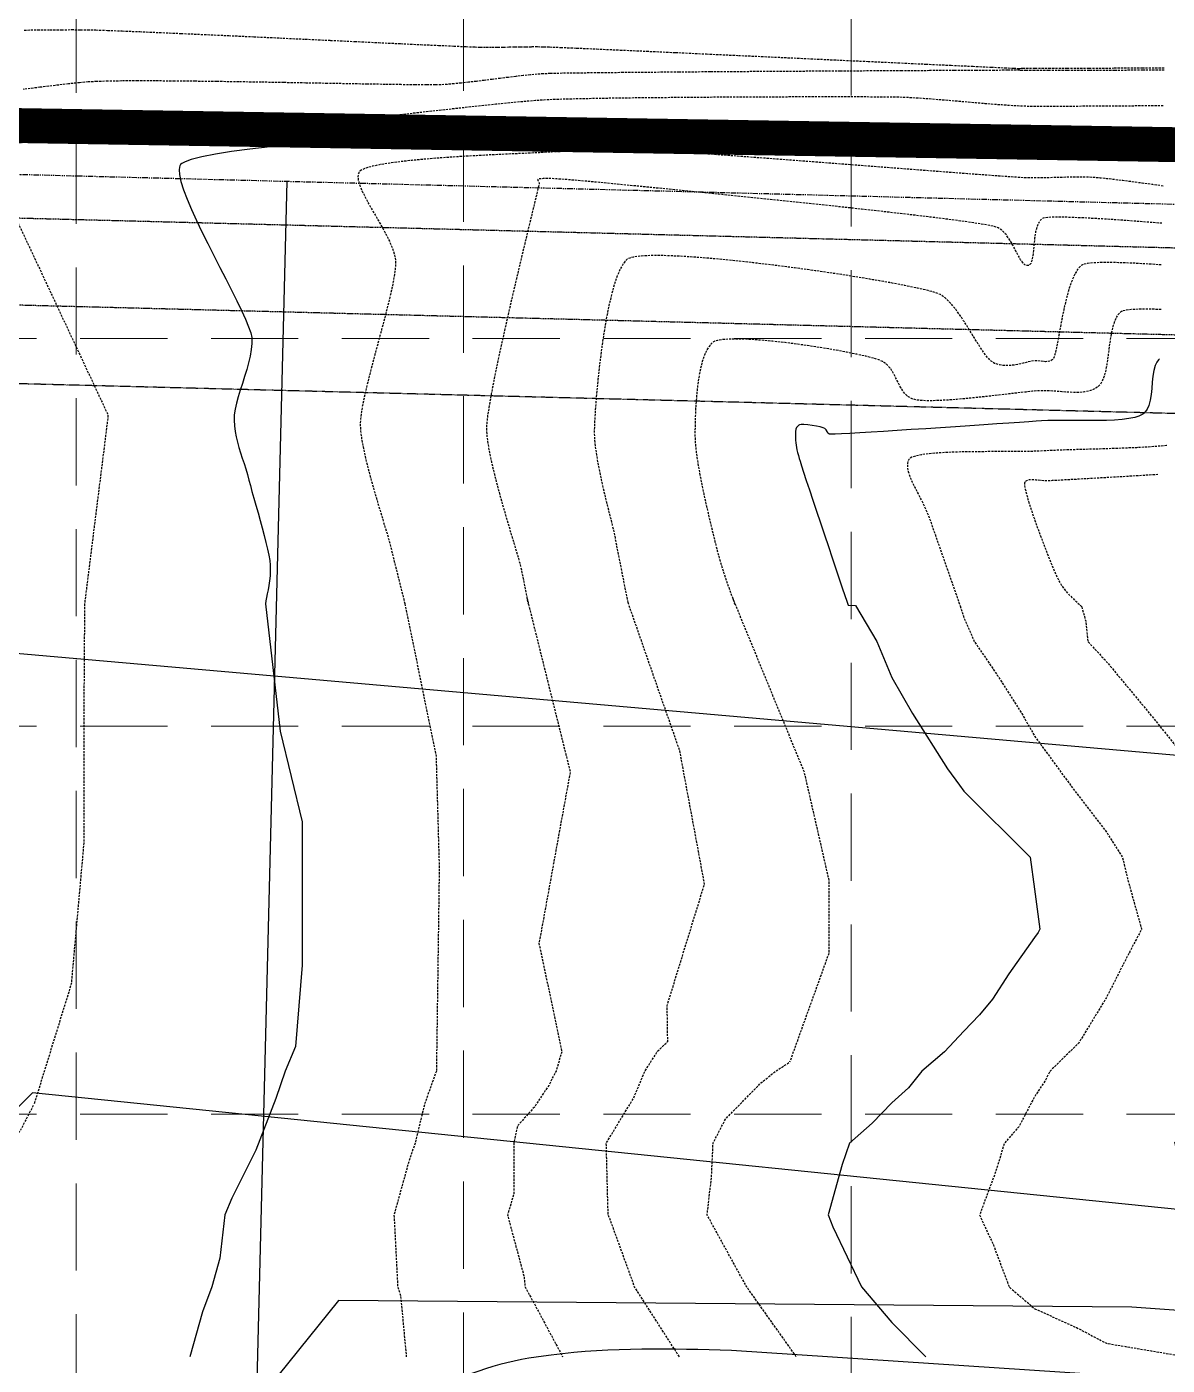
# Model space of a CAD drawing. Header units: inches. Extents: x 8135 to 11700, y -938 to 4760.
# Drawn here: x 10706.5 to 10968.1, y 3809.5 to 4116.3 of the extents above; entities that cross this region are included whole.
import ezdxf

# ---------------------------------------------------------------- set-up
doc = ezdxf.new("R2010")
doc.units = ezdxf.units.IN
doc.header["$MEASUREMENT"] = 0
for name, pattern in [('DASHED', [0.75, 0.5, -0.25]), ('HIDDEN', [0.375, 0.25, -0.125]), ('HIDDEN2', [0.1875, 0.125, -0.0625]), ('PHANTOM', [2.5, 1.25, -0.25, 0.25, -0.25, 0.25, -0.25])]:
    doc.linetypes.add(name, pattern=pattern)
for name, color, linetype in [('EC', 35, 'DASHED'), ('ESMT 1994-35828', 7, 'HIDDEN'), ('ESMT 2004-40023', 7, 'HIDDEN'), ('GRID', 254, 'HIDDEN'), ('LIMITS OF DISTURBANCE', 1, 'HIDDEN'), ('PH1-BNDY', 1, 'PHANTOM'), ('ph1-lotline', 7, 'Continuous'), ('PH1-U.E.', 7, 'HIDDEN2'), ('PROP-CONT-L', 7, 'Continuous')]:
    doc.layers.add(name, color=color, linetype=linetype)

msp = doc.modelspace()

# ---------------------------------------------------------------- linework, layer by layer
at = {"layer": 'EC', "color": 35}
for p, q in [((10705.92, 4115.56), (10708.98, 4115.6)), ((10708.98, 4115.6), (10711.84, 4115.62)), ((10711.84, 4115.62), (10714.46, 4115.64)), ((10714.46, 4115.64), (10716.8, 4115.65)), ((10716.8, 4115.65), (10718.81, 4115.64)), ((10718.81, 4115.64), (10720.47, 4115.62)), ((10720.47, 4115.62), (10722.35, 4115.58)), ((10722.35, 4115.58), (10725.03, 4115.49)), ((10725.03, 4115.49), (10728.41, 4115.36)), ((10728.41, 4115.36), (10732.41, 4115.19)), ((10732.41, 4115.19), (10736.94, 4115)), ((10736.94, 4115), (10741.91, 4114.78)), ((10741.91, 4114.78), (10747.23, 4114.54)), ((10747.23, 4114.54), (10752.83, 4114.29)), ((10752.83, 4114.29), (10758.6, 4114.02)), ((10758.6, 4114.02), (10764.48, 4113.75)), ((10764.48, 4113.75), (10770.36, 4113.47)), ((10770.36, 4113.47), (10776.16, 4113.2)), ((10776.16, 4113.2), (10781.8, 4112.94)), ((10781.8, 4112.94), (10787.18, 4112.68)), ((10787.18, 4112.68), (10792.22, 4112.45)), ((10792.22, 4112.45), (10796.84, 4112.23)), ((10796.84, 4112.23), (10800.95, 4112.05)), ((10800.95, 4112.05), (10804.45, 4111.89)), ((10804.45, 4111.89), (10807.27, 4111.77)), ((10807.27, 4111.77), (10809.32, 4111.68)), ((10818.42, 4111.7), (10819.71, 4111.73)), ((10819.71, 4111.73), (10821.01, 4111.74)), ((10821.01, 4111.74), (10822.33, 4111.75)), ((10822.33, 4111.75), (10823.67, 4111.75)), ((10823.67, 4111.75), (10825.04, 4111.73)), ((10825.04, 4111.73), (10826.41, 4111.69)), ((10809.32, 4111.68), (10810.5, 4111.65)), ((10810.5, 4111.65), (10811.87, 4111.63)), ((10811.87, 4111.63), (10813.21, 4111.63)), ((10813.21, 4111.63), (10814.53, 4111.64)), ((10814.53, 4111.64), (10815.83, 4111.65)), ((10815.83, 4111.65), (10817.13, 4111.68)), ((10817.13, 4111.68), (10818.42, 4111.7)), ((10826.41, 4111.69), (10828.98, 4111.58)), ((10828.98, 4111.58), (10832.62, 4111.43)), ((10832.62, 4111.43), (10837.21, 4111.22)), ((10837.21, 4111.22), (10842.61, 4110.98)), ((10842.61, 4110.98), (10848.69, 4110.71)), ((10848.69, 4110.71), (10855.32, 4110.41)), ((10855.32, 4110.41), (10862.38, 4110.08)), ((10862.38, 4110.08), (10869.73, 4109.74)), ((10869.73, 4109.74), (10877.24, 4109.4)), ((10877.24, 4109.4), (10884.79, 4109.05)), ((10884.79, 4109.05), (10892.24, 4108.7)), ((10892.24, 4108.7), (10899.47, 4108.37)), ((10826.58, 4105.58), (10825.02, 4105.53)), ((10829.31, 4105.64), (10826.58, 4105.58)), ((10833.09, 4105.69), (10829.31, 4105.64)), ((10837.79, 4105.75), (10833.09, 4105.69)), ((10843.28, 4105.8), (10837.79, 4105.75)), ((10849.44, 4105.85), (10843.28, 4105.8)), ((10856.13, 4105.91), (10849.44, 4105.85)), ((10863.23, 4105.96), (10856.13, 4105.91)), ((10870.61, 4106.01), (10863.23, 4105.96)), ((10878.13, 4106.05), (10870.61, 4106.01)), ((10885.68, 4106.1), (10878.13, 4106.05)), ((10893.13, 4106.14), (10885.68, 4106.1)), ((10900.34, 4106.18), (10893.13, 4106.14)), ((10899.47, 4108.37), (10906.35, 4108.05)), ((10907.18, 4106.21), (10900.34, 4106.18)), ((10906.35, 4108.05), (10912.73, 4107.75)), ((10913.54, 4106.25), (10907.18, 4106.21)), ((10912.73, 4107.75), (10918.51, 4107.48)), ((10919.28, 4106.27), (10913.54, 4106.25)), ((10918.51, 4107.48), (10923.54, 4107.25)), ((10924.27, 4106.3), (10919.28, 4106.27)), ((10923.54, 4107.25), (10927.7, 4107.05)), ((10928.39, 4106.32), (10924.27, 4106.3)), ((10927.7, 4107.05), (10930.85, 4106.91)), ((10931.5, 4106.33), (10928.39, 4106.32)), ((10930.85, 4106.91), (10932.87, 4106.81)), ((10933.48, 4106.34), (10931.5, 4106.33)), ((10932.87, 4106.81), (10933.63, 4106.78)), ((10934.2, 4106.34), (10933.48, 4106.34)), ((10933.63, 4106.78), (10934.01, 4106.78)), ((10934.01, 4106.78), (10934.3, 4106.78)), ((10934.46, 4106.32), (10934.2, 4106.34)), ((10934.3, 4106.78), (10934.59, 4106.79)), ((10934.66, 4106.3), (10934.46, 4106.32)), ((10934.59, 4106.79), (10934.97, 4106.79)), ((10934.93, 4106.28), (10934.66, 4106.3)), ((10935.66, 4106.28), (10934.93, 4106.28)), ((10934.97, 4106.79), (10935.73, 4106.79)), ((10937.7, 4106.29), (10935.66, 4106.28)), ((10935.73, 4106.79), (10937.77, 4106.8)), ((10940.88, 4106.29), (10937.7, 4106.29)), ((10937.77, 4106.8), (10940.94, 4106.81)), ((10945.09, 4106.3), (10940.88, 4106.29)), ((10940.94, 4106.81), (10945.12, 4106.83)), ((10950.19, 4106.31), (10945.09, 4106.3)), ((10945.12, 4106.83), (10950.17, 4106.84)), ((10950.17, 4106.84), (10955.95, 4106.86)), ((10956.03, 4106.32), (10950.19, 4106.31)), ((10955.95, 4106.86), (10962.34, 4106.88)), ((10962.49, 4106.33), (10956.03, 4106.32)), ((10962.34, 4106.88), (10967.41, 4106.9)), ((10967.41, 4106.34), (10962.49, 4106.33)), ((10713.03, 4102.86), (10709.53, 4102.44)), ((10716.08, 4103.21), (10713.03, 4102.86)), ((10718.61, 4103.48), (10716.08, 4103.21)), ((10720.55, 4103.65), (10718.61, 4103.48)), ((10722.52, 4103.76), (10720.55, 4103.65)), ((10725.11, 4103.84), (10722.52, 4103.76)), ((10728.28, 4103.88), (10725.11, 4103.84)), ((10731.93, 4103.9), (10728.28, 4103.88)), ((10736.01, 4103.89), (10731.93, 4103.9)), ((10740.44, 4103.86), (10736.01, 4103.89)), ((10745.15, 4103.81), (10740.44, 4103.86)), ((10750.07, 4103.75), (10745.15, 4103.81)), ((10755.14, 4103.68), (10750.07, 4103.75)), ((10760.28, 4103.6), (10755.14, 4103.68)), ((10765.42, 4103.51), (10760.28, 4103.6)), ((10770.49, 4103.42), (10765.42, 4103.51)), ((10775.43, 4103.33), (10770.49, 4103.42)), ((10780.15, 4103.24), (10775.43, 4103.33)), ((10784.6, 4103.16), (10780.15, 4103.24)), ((10788.7, 4103.1), (10784.6, 4103.16)), ((10792.37, 4103.04), (10788.7, 4103.1)), ((10795.56, 4103), (10792.37, 4103.04)), ((10798.19, 4102.99), (10795.56, 4103)), ((10800.19, 4102.99), (10798.19, 4102.99)), ((10801.48, 4103.02), (10800.19, 4102.99)), ((10802.93, 4103.11), (10801.48, 4103.02)), ((10804.49, 4103.24), (10802.93, 4103.11)), ((10806.13, 4103.4), (10804.49, 4103.24)), ((10807.85, 4103.59), (10806.13, 4103.4)), ((10809.62, 4103.8), (10807.85, 4103.59)), ((10811.43, 4104.03), (10809.62, 4103.8)), ((10813.25, 4104.26), (10811.43, 4104.03)), ((10815.08, 4104.49), (10813.25, 4104.26)), ((10816.89, 4104.71), (10815.08, 4104.49)), ((10818.66, 4104.93), (10816.89, 4104.71)), ((10820.38, 4105.12), (10818.66, 4104.93)), ((10822.02, 4105.29), (10820.38, 4105.12)), ((10823.58, 4105.43), (10822.02, 4105.29)), ((10825.02, 4105.53), (10823.58, 4105.43)), ((10709.53, 4102.44), (10705.64, 4101.95))]:
    msp.add_line(p, q, dxfattribs=at)
at = {"layer": 'EC', "color": 35, "flags": 128}
for points in [[(10967.17, 4098.2), (10965.66, 4098.19), (10960.89, 4098.15), (10956.29, 4098.12), (10951.94, 4098.09), (10947.91, 4098.07), (10944.27, 4098.05), (10941.1, 4098.04), (10938.46, 4098.05), (10936.42, 4098.06), (10935.05, 4098.09), (10933.56, 4098.16), (10931.92, 4098.25), (10930.14, 4098.38), (10928.26, 4098.52), (10926.29, 4098.68), (10924.27, 4098.85), (10922.21, 4099.03), (10920.13, 4099.21), (10918.07, 4099.39), (10916.05, 4099.55), (10914.08, 4099.71), (10912.2, 4099.85), (10910.42, 4099.97), (10908.78, 4100.07), (10907.29, 4100.13), (10905.91, 4100.16), (10903.84, 4100.19), (10901.14, 4100.2), (10897.88, 4100.22), (10894.14, 4100.23), (10889.97, 4100.23), (10885.46, 4100.22), (10880.68, 4100.21), (10875.68, 4100.2), (10870.55, 4100.18), (10865.36, 4100.15), (10860.16, 4100.11), (10855.04, 4100.07), (10850.06, 4100.03), (10845.3, 4099.98), (10840.82, 4099.92), (10836.69, 4099.85), (10832.99, 4099.78), (10829.78, 4099.7), (10827.14, 4099.62), (10825.13, 4099.52), (10823.15, 4099.39), (10820.6, 4099.17), (10817.55, 4098.88), (10814.05, 4098.53), (10810.17, 4098.12), (10805.97, 4097.67), (10801.53, 4097.18), (10796.89, 4096.66), (10792.12, 4096.13), (10787.3, 4095.58), (10782.47, 4095.03), (10777.71, 4094.49), (10773.07, 4093.96), (10768.63, 4093.46), (10764.44, 4092.98), (10760.57, 4092.55), (10757.08, 4092.17), (10754.03, 4091.85), (10751.5, 4091.6), (10749.54, 4091.42), (10748.21, 4091.33), (10746.74, 4091.28), (10745.11, 4091.26), (10743.36, 4091.27), (10741.5, 4091.3), (10739.56, 4091.34), (10737.57, 4091.4), (10735.54, 4091.47), (10733.5, 4091.53), (10731.48, 4091.59), (10729.5, 4091.64), (10727.59, 4091.67), (10725.77, 4091.68), (10724.06, 4091.67), (10722.49, 4091.62), (10721.09, 4091.54), (10719.53, 4091.4), (10717.71, 4091.23), (10715.68, 4091.02), (10713.51, 4090.77), (10711.26, 4090.5), (10708.98, 4090.2), (10706.72, 4089.88), (10704.56, 4089.55), (10702.55, 4089.2), (10700.74, 4088.86), (10699.19, 4088.51), (10697.97, 4088.16), (10697.27, 4087.89), (10696.91, 4087.69), (10696.77, 4087.56), (10696.73, 4087.49), (10696.68, 4087.38), (10696.61, 4087.15), (10696.58, 4086.81), (10696.68, 4086.33), (10696.97, 4085.71), (10697.41, 4085.04), (10697.94, 4084.33), (10698.51, 4083.56), (10699.07, 4082.72), (10699.58, 4081.81), (10699.9, 4081.13), (10700.51, 4079.84), (10701.36, 4078.03), (10702.44, 4075.74), (10703.7, 4073.05), (10705.12, 4070.03), (10706.67, 4066.72), (10708.32, 4063.21), (10710.04, 4059.55), (10711.79, 4055.81), (10713.55, 4052.05), (10715.29, 4048.34), (10716.98, 4044.74), (10718.58, 4041.32), (10720.06, 4038.15), (10721.41, 4035.28), (10722.58, 4032.78), (10723.54, 4030.71), (10724.28, 4029.15), (10724.74, 4028.15), (10724.91, 4027.79), (10725.01, 4027.57), (10725.08, 4027.39), (10725.11, 4027.3), (10725.09, 4027.21), (10725.11, 4027.14), (10725.13, 4027.04), (10725.1, 4026.73), (10724.98, 4025.84), (10724.81, 4024.43), (10724.58, 4022.58), (10724.3, 4020.33), (10723.97, 4017.77), (10723.62, 4014.94), (10723.24, 4011.92), (10722.85, 4008.77), (10722.45, 4005.54), (10722.04, 4002.32), (10721.65, 3999.15), (10721.26, 3996.11), (10720.91, 3993.25), (10720.58, 3990.65), (10720.29, 3988.36), (10720.06, 3986.45), (10719.87, 3984.98), (10719.75, 3984.02)], [(10967.16, 4079.79), (10964.74, 4080.13), (10962.34, 4080.45), (10960.06, 4080.76), (10957.92, 4081.04), (10955.96, 4081.28), (10954.23, 4081.48), (10952.75, 4081.64), (10951.59, 4081.73), (10950.24, 4081.8), (10948.89, 4081.84), (10947.54, 4081.85), (10946.18, 4081.83), (10944.82, 4081.81), (10943.45, 4081.77), (10942.09, 4081.74), (10940.73, 4081.7), (10939.37, 4081.68), (10938.01, 4081.66), (10936.66, 4081.67), (10935.31, 4081.7), (10934.12, 4081.77), (10932.14, 4081.9), (10929.46, 4082.09), (10926.15, 4082.33), (10922.29, 4082.61), (10917.97, 4082.94), (10913.28, 4083.3), (10908.28, 4083.68), (10903.07, 4084.08), (10897.72, 4084.49), (10892.33, 4084.9), (10886.96, 4085.31), (10881.7, 4085.71), (10876.64, 4086.1), (10871.85, 4086.46), (10867.42, 4086.79), (10863.42, 4087.08), (10859.95, 4087.32), (10857.08, 4087.51), (10854.89, 4087.65), (10853.47, 4087.72), (10851.97, 4087.76), (10850.31, 4087.8), (10848.51, 4087.82), (10846.6, 4087.84), (10844.61, 4087.86), (10842.55, 4087.86), (10840.45, 4087.86), (10838.35, 4087.84), (10836.25, 4087.82), (10834.19, 4087.79), (10832.2, 4087.76), (10830.29, 4087.71), (10828.49, 4087.65), (10826.83, 4087.59), (10825.33, 4087.51), (10824, 4087.44), (10822.29, 4087.36), (10820.23, 4087.27), (10817.88, 4087.17), (10815.3, 4087.05), (10812.53, 4086.92), (10809.62, 4086.76), (10806.62, 4086.59), (10803.6, 4086.4), (10800.59, 4086.18), (10797.65, 4085.94), (10794.83, 4085.67), (10792.17, 4085.38), (10789.75, 4085.06), (10787.59, 4084.71), (10785.75, 4084.32), (10784.3, 4083.91), (10783.43, 4083.55), (10782.98, 4083.26), (10782.78, 4083.07), (10782.71, 4082.97), (10782.63, 4082.83), (10782.52, 4082.51), (10782.46, 4081.98), (10782.54, 4081.15), (10782.88, 4079.95), (10783.44, 4078.6), (10784.17, 4077.12), (10785.03, 4075.54), (10785.97, 4073.89), (10786.95, 4072.2), (10787.93, 4070.49), (10788.84, 4068.81), (10789.66, 4067.16), (10790.34, 4065.59), (10790.82, 4064.12), (10791.07, 4062.77), (10791.08, 4061.62), (10790.93, 4060.15), (10790.65, 4058.4), (10790.26, 4056.42), (10789.76, 4054.24), (10789.19, 4051.9), (10788.56, 4049.44), (10787.88, 4046.89), (10787.19, 4044.3), (10786.49, 4041.7), (10785.8, 4039.12), (10785.15, 4036.62), (10784.55, 4034.21), (10784.02, 4031.95), (10783.58, 4029.87), (10783.25, 4028.01), (10783.04, 4026.41), (10782.98, 4025.1), (10783.07, 4023.6), (10783.29, 4021.91), (10783.62, 4020.05), (10784.04, 4018.07), (10784.54, 4015.99), (10785.09, 4013.85), (10785.69, 4011.68), (10786.3, 4009.53), (10786.93, 4007.42), (10787.54, 4005.39), (10788.12, 4003.47), (10788.66, 4001.7), (10789.13, 4000.12), (10789.53, 3998.76), (10789.82, 3997.65), (10790.16, 3996.29), (10790.51, 3994.89), (10790.87, 3993.46), (10791.23, 3992.02), (10791.58, 3990.61), (10791.92, 3989.25), (10792.24, 3987.96), (10792.54, 3986.77), (10792.8, 3985.7), (10793.04, 3984.77), (10793.22, 3984.02)], [(10966.87, 4071.25), (10963.57, 4071.52), (10958.16, 4071.93), (10953.24, 4072.25), (10948.9, 4072.49), (10945.26, 4072.63), (10942.4, 4072.66), (10940.76, 4072.61), (10939.94, 4072.51), (10939.61, 4072.43), (10939.5, 4072.37), (10939.33, 4072.25), (10939.03, 4071.96), (10938.64, 4071.43), (10938.24, 4070.55), (10937.89, 4069.27), (10937.67, 4067.86), (10937.52, 4066.4), (10937.39, 4064.99), (10937.24, 4063.71), (10937.02, 4062.66), (10936.76, 4062.04), (10936.49, 4061.73), (10936.28, 4061.6), (10936.16, 4061.57), (10936.03, 4061.56), (10935.79, 4061.58), (10935.45, 4061.73), (10935, 4062.14), (10934.45, 4062.9), (10933.89, 4063.89), (10933.31, 4065.02), (10932.68, 4066.22), (10931.98, 4067.42), (10931.21, 4068.54), (10930.32, 4069.51), (10929.32, 4070.25), (10928.26, 4070.57), (10926.16, 4070.97), (10923.14, 4071.44), (10919.31, 4071.97), (10914.77, 4072.55), (10909.63, 4073.17), (10904, 4073.82), (10897.99, 4074.49), (10891.71, 4075.17), (10885.27, 4075.86), (10878.77, 4076.54), (10872.32, 4077.2), (10866.04, 4077.84), (10860.03, 4078.44), (10854.4, 4079), (10849.26, 4079.51), (10844.72, 4079.95), (10840.88, 4080.32), (10837.86, 4080.61), (10835.76, 4080.81), (10834.69, 4080.91), (10833.48, 4081.02), (10832.27, 4081.12), (10831.1, 4081.21), (10829.99, 4081.3), (10828.98, 4081.37), (10828.1, 4081.42), (10827.38, 4081.47), (10826.86, 4081.5), (10826.57, 4081.51), (10826.25, 4081.52), (10826, 4081.52), (10825.75, 4081.52), (10825.43, 4081.5), (10824.97, 4081.49), (10824.43, 4081.48), (10823.96, 4081.43), (10823.72, 4081.32), (10823.74, 4081.1), (10823.92, 4080.84), (10824.05, 4080.51), (10823.98, 4080.13), (10823.75, 4079.16), (10823.38, 4077.65), (10822.9, 4075.65), (10822.32, 4073.23), (10821.64, 4070.44), (10820.9, 4067.35), (10820.1, 4064), (10819.26, 4060.46), (10818.39, 4056.78), (10817.52, 4053.03), (10816.66, 4049.26), (10815.82, 4045.52), (10815.02, 4041.89), (10814.28, 4038.41), (10813.61, 4035.14), (10813.04, 4032.15), (10812.56, 4029.48), (10812.21, 4027.2), (10811.99, 4025.37), (10811.93, 4024.04), (10812.03, 4022.5), (10812.26, 4020.71), (10812.63, 4018.69), (10813.09, 4016.5), (10813.64, 4014.18), (10814.25, 4011.77), (10814.91, 4009.32), (10815.6, 4006.86), (10816.29, 4004.45), (10816.98, 4002.13), (10817.63, 3999.94), (10818.24, 3997.92), (10818.78, 3996.12), (10819.23, 3994.58), (10819.58, 3993.34), (10819.8, 3992.45), (10820.07, 3991.24), (10820.31, 3990.1), (10820.52, 3989.03), (10820.72, 3988.02), (10820.9, 3987.08), (10821.06, 3986.21), (10821.21, 3985.41), (10821.34, 3984.68), (10821.47, 3984.02)], [(10966.71, 4061.72), (10964.66, 4061.86), (10960.56, 4062.09), (10956.91, 4062.23), (10953.8, 4062.27), (10951.31, 4062.2), (10949.82, 4062.06), (10949.02, 4061.9), (10948.65, 4061.77), (10948.52, 4061.69), (10948.34, 4061.57), (10948.01, 4061.26), (10947.52, 4060.68), (10946.92, 4059.69), (10946.24, 4058.17), (10945.61, 4056.38), (10945.05, 4054.42), (10944.55, 4052.34), (10944.09, 4050.21), (10943.68, 4048.11), (10943.31, 4046.11), (10942.97, 4044.28), (10942.65, 4042.68), (10942.36, 4041.39), (10942.13, 4040.63), (10941.97, 4040.24), (10941.86, 4040.07), (10941.81, 4040.02), (10941.7, 4039.94), (10941.49, 4039.8), (10941.17, 4039.66), (10940.74, 4039.55), (10940.19, 4039.53), (10939.6, 4039.58), (10938.96, 4039.66), (10938.26, 4039.72), (10937.48, 4039.71), (10936.77, 4039.61), (10935.94, 4039.42), (10935.01, 4039.19), (10934, 4038.95), (10932.93, 4038.75), (10931.83, 4038.62), (10930.7, 4038.62), (10929.58, 4038.78), (10928.48, 4039.15), (10927.72, 4039.65), (10926.91, 4040.47), (10926.07, 4041.54), (10925.19, 4042.82), (10924.29, 4044.25), (10923.35, 4045.78), (10922.38, 4047.36), (10921.38, 4048.93), (10920.36, 4050.45), (10919.32, 4051.86), (10918.25, 4053.1), (10917.17, 4054.14), (10916.06, 4054.91), (10915, 4055.33), (10913.23, 4055.83), (10910.83, 4056.39), (10907.88, 4057), (10904.44, 4057.65), (10900.59, 4058.33), (10896.41, 4059.02), (10891.98, 4059.71), (10887.35, 4060.38), (10882.61, 4061.03), (10877.84, 4061.65), (10873.1, 4062.21), (10868.47, 4062.71), (10864.02, 4063.14), (10859.83, 4063.48), (10855.97, 4063.72), (10852.52, 4063.85), (10849.54, 4063.86), (10847.12, 4063.73), (10845.64, 4063.52), (10844.81, 4063.29), (10844.4, 4063.11), (10844.24, 4063), (10844.07, 4062.87), (10843.75, 4062.55), (10843.27, 4061.93), (10842.66, 4060.87), (10841.94, 4059.21), (10841.26, 4057.22), (10840.63, 4054.94), (10840.04, 4052.44), (10839.5, 4049.76), (10839.01, 4046.95), (10838.56, 4044.07), (10838.16, 4041.17), (10837.81, 4038.29), (10837.5, 4035.49), (10837.24, 4032.81), (10837.03, 4030.32), (10836.87, 4028.06), (10836.75, 4026.08), (10836.68, 4024.43), (10836.66, 4023.16), (10836.72, 4021.7), (10836.89, 4020.06), (10837.14, 4018.28), (10837.46, 4016.39), (10837.84, 4014.43), (10838.26, 4012.45), (10838.71, 4010.48), (10839.16, 4008.56), (10839.61, 4006.72), (10840.04, 4005.01), (10840.43, 4003.47), (10840.76, 4002.12), (10841.03, 4001.02), (10841.21, 4000.19), (10841.42, 3999.12), (10841.6, 3998.2), (10841.76, 3997.4), (10841.91, 3996.65), (10842.06, 3995.91), (10842.21, 3995.1), (10842.39, 3994.19), (10842.61, 3993.11), (10842.82, 3992.04), (10843.04, 3990.93), (10843.26, 3989.8), (10843.49, 3988.68), (10843.7, 3987.6), (10843.91, 3986.56), (10844.09, 3985.61), (10844.26, 3984.75), (10844.41, 3984.02)], [(10966.65, 4051.49), (10964.31, 4051.56), (10961.83, 4051.57), (10959.84, 4051.48), (10958.63, 4051.34), (10957.97, 4051.19), (10957.65, 4051.07), (10957.54, 4051.01), (10957.36, 4050.88), (10957.03, 4050.58), (10956.59, 4050.01), (10956.1, 4049.08), (10955.62, 4047.67), (10955.25, 4046.05), (10954.96, 4044.29), (10954.71, 4042.47), (10954.47, 4040.64), (10954.21, 4038.87), (10953.89, 4037.24), (10953.47, 4035.81), (10953.05, 4034.86), (10952.66, 4034.27), (10952.37, 4033.96), (10952.21, 4033.82), (10952.04, 4033.69), (10951.67, 4033.44), (10951.08, 4033.14), (10950.24, 4032.83), (10949.1, 4032.59), (10947.88, 4032.48), (10946.6, 4032.47), (10945.27, 4032.54), (10943.9, 4032.64), (10942.51, 4032.75), (10941.11, 4032.84), (10939.72, 4032.88), (10938.35, 4032.84), (10937.17, 4032.74), (10935.63, 4032.58), (10933.79, 4032.37), (10931.72, 4032.13), (10929.47, 4031.87), (10927.09, 4031.6), (10924.65, 4031.34), (10922.19, 4031.09), (10919.79, 4030.88), (10917.49, 4030.71), (10915.35, 4030.61), (10913.42, 4030.57), (10911.78, 4030.62), (10910.46, 4030.77), (10909.54, 4031.02), (10908.58, 4031.6), (10907.81, 4032.33), (10907.18, 4033.2), (10906.65, 4034.15), (10906.17, 4035.15), (10905.68, 4036.17), (10905.15, 4037.15), (10904.52, 4038.07), (10903.76, 4038.89), (10902.8, 4039.57), (10901.96, 4039.92), (10900.66, 4040.33), (10898.94, 4040.77), (10896.88, 4041.23), (10894.53, 4041.71), (10891.95, 4042.19), (10889.2, 4042.66), (10886.32, 4043.11), (10883.39, 4043.52), (10880.45, 4043.9), (10877.58, 4044.21), (10874.81, 4044.47), (10872.22, 4044.64), (10869.86, 4044.73), (10867.79, 4044.71), (10866.06, 4044.59), (10864.96, 4044.4), (10864.33, 4044.2), (10864, 4044.05), (10863.87, 4043.96), (10863.71, 4043.83), (10863.41, 4043.55), (10862.99, 4043.05), (10862.48, 4042.23), (10861.91, 4040.99), (10861.43, 4039.56), (10861.03, 4037.97), (10860.69, 4036.25), (10860.42, 4034.44), (10860.2, 4032.58), (10860.04, 4030.7), (10859.92, 4028.85), (10859.83, 4027.05), (10859.78, 4025.34), (10859.76, 4023.77), (10859.76, 4022.36), (10859.82, 4021), (10859.97, 4019.4), (10860.21, 4017.6), (10860.53, 4015.64), (10860.9, 4013.56), (10861.33, 4011.41), (10861.78, 4009.21), (10862.26, 4007.02), (10862.75, 4004.88), (10863.23, 4002.81), (10863.7, 4000.87), (10864.14, 3999.09), (10864.53, 3997.52), (10864.87, 3996.19), (10865.14, 3995.15), (10865.51, 3993.82), (10865.91, 3992.49), (10866.33, 3991.17), (10866.76, 3989.9), (10867.19, 3988.67), (10867.6, 3987.51), (10867.99, 3986.44), (10868.34, 3985.47), (10868.64, 3984.61), (10868.89, 3983.88)], [(10967.96, 4020.31), (10967.89, 4020.3), (10965.79, 4020.11), (10963.48, 4019.95), (10961.01, 4019.82), (10958.43, 4019.71), (10955.78, 4019.61), (10953.14, 4019.53), (10950.54, 4019.46), (10948.04, 4019.39), (10945.69, 4019.32), (10943.55, 4019.25), (10941.67, 4019.17), (10940.1, 4019.09), (10938.54, 4019.01), (10936.68, 4018.96), (10934.59, 4018.94), (10932.3, 4018.92), (10929.88, 4018.92), (10927.36, 4018.91), (10924.82, 4018.89), (10922.29, 4018.86), (10919.82, 4018.81), (10917.48, 4018.72), (10915.31, 4018.59), (10913.36, 4018.42), (10911.68, 4018.19), (10910.33, 4017.91), (10909.52, 4017.63), (10909.08, 4017.39), (10908.88, 4017.21), (10908.81, 4017.12), (10908.73, 4016.98), (10908.59, 4016.67), (10908.48, 4016.17), (10908.47, 4015.42), (10908.67, 4014.36), (10909.06, 4013.19), (10909.59, 4011.94), (10910.23, 4010.61), (10910.92, 4009.25), (10911.64, 4007.86), (10912.33, 4006.48), (10912.96, 4005.11), (10913.48, 4003.79), (10913.91, 4002.57), (10914.42, 4001.11), (10915, 3999.47), (10915.62, 3997.7), (10916.27, 3995.83), (10916.94, 3993.93), (10917.6, 3992.04), (10918.25, 3990.2), (10918.86, 3988.46), (10919.41, 3986.88), (10919.9, 3985.5), (10920.29, 3984.36), (10920.59, 3983.53)], [(10965.95, 4013.65), (10962.7, 4013.45), (10959.32, 4013.24), (10956, 4013.05), (10952.82, 4012.87), (10949.86, 4012.7), (10947.19, 4012.56), (10944.89, 4012.43), (10943.04, 4012.33), (10941.7, 4012.26), (10940.97, 4012.21), (10939.93, 4012.21), (10938.93, 4012.29), (10938, 4012.4), (10937.17, 4012.47), (10936.44, 4012.45), (10935.95, 4012.32), (10935.65, 4012.13), (10935.48, 4011.96), (10935.41, 4011.86), (10935.38, 4011.8), (10935.35, 4011.61), (10935.37, 4011.17), (10935.51, 4010.34), (10935.86, 4008.95), (10936.36, 4007.23), (10936.99, 4005.27), (10937.72, 4003.14), (10938.52, 4000.91), (10939.36, 3998.66), (10940.2, 3996.45), (10941.02, 3994.38), (10941.79, 3992.5), (10942.48, 3990.9), (10943.06, 3989.64), (10943.49, 3988.81), (10944.13, 3987.83), (10944.81, 3986.96), (10945.5, 3986.18), (10946.19, 3985.49), (10946.85, 3984.87), (10947.46, 3984.31), (10948.01, 3983.81), (10948.47, 3983.33)], [(10719.75, 3984.02), (10719.56, 3955.5), (10719.56, 3929.05), (10716.7, 3896.87), (10708.17, 3869.29)], [(10793.22, 3984.02), (10800.38, 3949.07), (10801.1, 3923.33), (10800.45, 3876.91)], [(10821.21, 3985.41), (10831.14, 3945.49), (10823.98, 3906.17), (10829.23, 3881.34)], [(10844.34, 3984.38), (10856.17, 3950.5), (10861.89, 3919.75), (10853.31, 3891.87), (10853.44, 3883.63)], [(10868.34, 3985.47), (10884.78, 3945.49), (10890.5, 3920.47), (10890.5, 3904.02), (10881.47, 3878.94)]]:
    msp.add_lwpolyline(points, dxfattribs=at)
at = {"layer": 'EC', "color": 35, "linetype": 'Continuous', "flags": 128}
for points in [[(10967.15, 4090.14), (10965.57, 4090.12), (10962.7, 4090.09), (10959.78, 4090.05), (10956.85, 4090.01), (10953.93, 4089.97), (10951.06, 4089.93), (10948.27, 4089.89), (10945.6, 4089.86), (10943.08, 4089.84), (10940.75, 4089.83), (10938.63, 4089.83), (10936.76, 4089.86), (10935.18, 4089.9), (10933.71, 4089.96), (10931.91, 4090.07), (10929.81, 4090.21), (10927.45, 4090.37), (10924.87, 4090.57), (10922.08, 4090.78), (10919.14, 4091.01), (10916.08, 4091.26), (10912.92, 4091.52), (10909.71, 4091.78), (10906.47, 4092.04), (10903.24, 4092.3), (10900.06, 4092.56), (10896.96, 4092.81), (10893.98, 4093.04), (10891.14, 4093.26), (10888.49, 4093.45), (10886.05, 4093.62), (10883.86, 4093.75), (10881.96, 4093.86), (10880.38, 4093.92), (10878.8, 4093.97), (10876.91, 4094), (10874.74, 4094.03), (10872.31, 4094.06), (10869.68, 4094.07), (10866.86, 4094.08), (10863.89, 4094.09), (10860.81, 4094.09), (10857.64, 4094.08), (10854.42, 4094.06), (10851.19, 4094.04), (10847.97, 4094.02), (10844.81, 4093.98), (10841.72, 4093.94), (10838.75, 4093.9), (10835.93, 4093.85), (10833.3, 4093.79), (10830.87, 4093.73), (10828.7, 4093.67), (10826.81, 4093.59), (10825.23, 4093.52), (10823.42, 4093.41), (10820.86, 4093.27), (10817.63, 4093.08), (10813.83, 4092.86), (10809.53, 4092.59), (10804.82, 4092.29), (10799.78, 4091.96), (10794.49, 4091.59), (10789.05, 4091.19), (10783.52, 4090.76), (10778.01, 4090.31), (10772.58, 4089.83), (10767.34, 4089.32), (10762.34, 4088.8), (10757.7, 4088.25), (10753.47, 4087.68), (10749.76, 4087.09), (10746.65, 4086.49), (10744.21, 4085.88), (10742.8, 4085.38), (10742.09, 4085), (10741.79, 4084.74), (10741.7, 4084.61), (10741.62, 4084.46), (10741.51, 4084.12), (10741.43, 4083.48), (10741.51, 4082.42), (10741.87, 4080.81), (10742.47, 4078.91), (10743.28, 4076.76), (10744.28, 4074.41), (10745.43, 4071.91), (10746.68, 4069.29), (10748.02, 4066.59), (10749.4, 4063.87), (10750.78, 4061.15), (10752.15, 4058.5), (10753.45, 4055.94), (10754.66, 4053.52), (10755.74, 4051.28), (10756.66, 4049.27), (10757.38, 4047.54), (10757.87, 4046.11), (10758.09, 4045.04), (10758.12, 4043.7), (10758, 4042.29), (10757.74, 4040.8), (10757.39, 4039.27), (10756.95, 4037.71), (10756.47, 4036.13), (10755.97, 4034.55), (10755.48, 4033), (10755.02, 4031.48), (10754.61, 4030.02), (10754.3, 4028.64), (10754.1, 4027.34), (10754.04, 4026.15), (10754.11, 4024.84), (10754.27, 4023.56), (10754.5, 4022.32), (10754.8, 4021.09), (10755.14, 4019.87), (10755.52, 4018.66), (10755.92, 4017.45), (10756.33, 4016.22), (10756.73, 4014.98), (10757.12, 4013.7), (10757.47, 4012.4), (10757.78, 4011.17), (10758.16, 4009.78), (10758.59, 4008.24), (10759.06, 4006.61), (10759.54, 4004.9), (10760.02, 4003.16), (10760.5, 4001.42), (10760.95, 3999.71), (10761.37, 3998.07), (10761.72, 3996.54), (10762.01, 3995.14), (10762.22, 3993.92), (10762.33, 3992.9), (10762.36, 3991.63), (10762.31, 3990.43), (10762.2, 3989.3), (10762.04, 3988.24), (10761.86, 3987.25), (10761.67, 3986.33), (10761.48, 3985.48), (10761.33, 3984.71), (10761.22, 3984.02)], [(10966.34, 4040.16), (10966.09, 4039.93), (10965.71, 4039.45), (10965.32, 4038.66), (10964.99, 4037.51), (10964.78, 4036.22), (10964.64, 4034.84), (10964.53, 4033.42), (10964.4, 4032.02), (10964.19, 4030.68), (10963.86, 4029.47), (10963.47, 4028.62), (10963.09, 4028.08), (10962.79, 4027.76), (10962.62, 4027.62), (10962.48, 4027.52), (10962.16, 4027.32), (10961.59, 4027.06), (10960.67, 4026.77), (10959.31, 4026.48), (10957.73, 4026.28), (10955.99, 4026.14), (10954.12, 4026.06), (10952.16, 4026.02), (10950.15, 4026.01), (10948.12, 4026.02), (10946.13, 4026.04), (10944.2, 4026.06), (10942.38, 4026.06), (10940.71, 4026.03), (10939.22, 4025.96), (10938, 4025.88), (10936.31, 4025.77), (10934.21, 4025.62), (10931.75, 4025.45), (10928.99, 4025.26), (10925.99, 4025.06), (10922.81, 4024.84), (10919.5, 4024.62), (10916.11, 4024.39), (10912.72, 4024.17), (10909.37, 4023.95), (10906.12, 4023.74), (10903.02, 4023.54), (10900.15, 4023.36), (10897.54, 4023.2), (10895.26, 4023.07), (10893.37, 4022.97), (10891.93, 4022.91), (10890.98, 4022.88), (10890.59, 4022.9), (10890.26, 4023.17), (10890.07, 4023.54), (10889.88, 4023.92), (10889.54, 4024.23), (10889.15, 4024.38), (10888.47, 4024.57), (10887.6, 4024.77), (10886.63, 4024.94), (10885.64, 4025.07), (10884.73, 4025.13), (10884.12, 4025.1), (10883.75, 4025.03), (10883.57, 4024.96), (10883.49, 4024.91), (10883.41, 4024.84), (10883.26, 4024.7), (10883.08, 4024.45), (10882.93, 4024.08), (10882.84, 4023.54), (10882.82, 4022.94), (10882.84, 4022.27), (10882.85, 4021.55), (10882.88, 4020.95), (10882.94, 4020.39), (10883.03, 4019.85), (10883.16, 4019.3), (10883.31, 4018.71), (10883.49, 4018.06), (10883.69, 4017.33), (10883.87, 4016.74), (10884.21, 4015.67), (10884.69, 4014.18), (10885.3, 4012.33), (10886.01, 4010.19), (10886.8, 4007.81), (10887.65, 4005.26), (10888.55, 4002.59), (10889.46, 3999.87), (10890.36, 3997.17), (10891.25, 3994.53), (10892.09, 3992.04), (10892.86, 3989.73), (10893.55, 3987.69), (10894.13, 3985.96), (10894.58, 3984.61), (10894.88, 3983.7)], [(10761.22, 3984.02), (10764.62, 3954.79), (10769.63, 3934.05), (10769.63, 3901.16), (10768.16, 3882.51)]]:
    msp.add_lwpolyline(points, dxfattribs=at)
for points, elevation in [([(10894.88, 3983.7), (10896.55, 3983.65), (10901.51, 3975.41), (10904.92, 3967.16), (10909.68, 3958.91), (10917.67, 3946.16), (10920.43, 3942.41), (10921.42, 3941.08), (10936.61, 3925.91), (10937.67, 3918.58), (10938.85, 3909.41), (10938.45, 3908.66), (10937.67, 3907.51), (10931.78, 3899.21), (10927.98, 3893.41), (10924.99, 3889.79), (10921.42, 3886.04), (10917.01, 3881.32), (10911.77, 3876.91), (10908.75, 3873.09), (10904.92, 3869.65), (10900.42, 3864.98), (10895.24, 3860.41), (10893.5, 3855.51), (10890.3, 3843.91), (10891.38, 3841.16), (10897.92, 3827.41), (10904.92, 3819.25), (10912.69, 3811.41)], 560), ([(10768.16, 3882.51), (10765.77, 3876.91), (10763.6, 3870.64), (10759.05, 3858.76), (10757.42, 3855.56), (10753.54, 3847.79), (10751.92, 3843.91), (10750.82, 3834.01), (10748.91, 3827.41), (10746.82, 3821.7), (10743.92, 3811.41)], 555)]:
    msp.add_lwpolyline(points, dxfattribs=dict(at, elevation=elevation))
at = {"layer": 'EC', "color": 35, "flags": 128}
for points, elevation in [([(10920.59, 3983.53), (10921.42, 3980.9), (10923.83, 3975.41), (10929.22, 3967.49), (10934.7, 3958.91), (10937.67, 3953.68), (10945.92, 3942.41), (10954.17, 3931.67), (10957.81, 3925.91), (10958.93, 3921.15), (10962.2, 3909.41), (10959.47, 3904.27), (10954.17, 3893.85), (10954.02, 3893.56), (10953.92, 3893.41), (10947.77, 3883.32), (10941.23, 3876.91), (10940, 3874.58), (10937.67, 3871.06), (10934.02, 3864.12), (10930.76, 3860.41), (10928.5, 3853.22), (10925.04, 3843.91), (10928.2, 3837.04), (10931.84, 3827.41), (10937.67, 3822.43), (10947.3, 3818.08), (10954.17, 3814.49), (10970.29, 3811.78), (10970.67, 3811.69), (10972.48, 3811.41)], 561), ([(10948.47, 3983.33), (10949.4, 3980.04), (10949.85, 3975.41), (10954.17, 3970.76), (10964, 3958.91), (10970.67, 3950.66), (10976.98, 3942.41), (10979.25, 3933.7), (10982.61, 3925.91), (10985.65, 3910.7), (10985.95, 3909.41), (10982.18, 3898.08), (10978.8, 3893.41), (10978.65, 3885.32), (10974.39, 3876.91), (10975.16, 3872.36), (10970.67, 3863.71), (10970.14, 3860.94), (10969.73, 3860.41), (10970.67, 3857.66), (10977.17, 3853.81), (10986.92, 3845.97), (10995.17, 3843.91), (11003.42, 3842.5), (11009.52, 3837.72), (11019.67, 3830.47), (11022.25, 3827.41), (11037.72, 3811.41)], 562), ([(10856.22, 3811.41), (10855.67, 3812.19), (10845.92, 3827.41), (10840.22, 3843.11), (10839.85, 3843.91), (10839.42, 3860.41), (10845.63, 3870.61), (10848.29, 3876.91), (10851.2, 3881.46), (10853.44, 3883.63)], 558), ([(10829.23, 3881.34), (10827.89, 3876.91), (10826.22, 3873.61), (10822.92, 3868.66), (10819.06, 3864.34), (10818.2, 3860.41), (10818.2, 3848.71), (10816.77, 3843.91), (10820.55, 3829.82), (10820.78, 3827.41), (10822.92, 3823.55), (10829.41, 3811.41)], 557), ([(10883, 3811.41), (10872.17, 3826.68), (10871.65, 3827.41), (10870.95, 3828.63), (10862.55, 3843.91), (10863.55, 3852.53), (10863.92, 3860.41), (10866.73, 3865.85), (10874.9, 3874.19), (10878.31, 3876.91), (10881.47, 3878.94)], 559), ([(10800.45, 3876.91), (10797.74, 3869.35), (10795.58, 3860.41), (10794.19, 3856.39), (10790.72, 3843.91), (10790.76, 3843.32), (10791.57, 3827.41), (10792.24, 3825.41), (10793.55, 3811.41)], 556), ([(10672.67, 3811.41), (10674.12, 3812.67), (10675.42, 3815.1), (10680.2, 3822.7), (10682.49, 3827.41), (10685.81, 3833.37), (10691.67, 3840.82), (10693.09, 3842.5), (10694.15, 3843.91), (10699.13, 3852.96), (10702.67, 3860.41), (10705.13, 3863.45), (10708.17, 3869.29)], 554)]:
    msp.add_lwpolyline(points, dxfattribs=dict(at, elevation=elevation))
at = {"layer": 'ESMT 1994-35828'}
msp.add_lwpolyline([(10557.18, 4086.32), (10557.36, 4076.28), (10802.85, 4069.95), (11309.91, 4056.89), (11488.15, 4034.41)], dxfattribs=at)
at = {"layer": 'ESMT 2004-40023'}
msp.add_lwpolyline([(11409.51, 4024.17), (11308.4, 4036.92), (10649.01, 4053.91), (10649.71, 4083.9)], dxfattribs=at)
at = {"layer": 'GRID', "color": 252, "linetype": 'HIDDEN', "lineweight": 0, "ltscale": 80}
for p, q in [((10718.18, -488.84), (10717.76, 4667.09)), ((10806.98, -488.41), (10806.65, 4667.09)), ((10895.81, -489.47), (10895.55, 4667.09)), ((8228.76, 4044.84), (11606.69, 4044.84)), ((8228.76, 3955.95), (11606.69, 3955.95)), ((8228.76, 3867.06), (11606.69, 3867.06))]:
    msp.add_line(p, q, dxfattribs=at)
at = {"layer": 'LIMITS OF DISTURBANCE', "color": 1, "ltscale": 150, "const_width": 8}
msp.add_lwpolyline([(11207.74, 3010.87), (11204.78, 3193.78), (11193.89, 3198.11), (10907.07, 3205.04), (10913.99, 3638.08), (11420.37, 3621.27), (11469.9, 3654.11), (11475.83, 3708.49), (11450.12, 3807.36), (11436.59, 4060.58), (11356.16, 4082.91), (10372.03, 4099.15)], dxfattribs=at)
at = {"layer": 'PH1-BNDY'}
msp.add_line((10393.12, 4090.51), (11310.67, 4066.87), dxfattribs=at)
at = {"layer": 'ph1-lotline'}
msp.add_line((10759.19, 3799.82), (10766.19, 4080.9), dxfattribs=at)
at = {"layer": 'PH1-U.E.'}
msp.add_line((11307.04, 4018.95), (10364.96, 4043.22), dxfattribs=at)
at = {"layer": 'PROP-CONT-L', "color": 40, "ltscale": 100}
for points in [[(11388.18, 3912.6), (10670.06, 3975.62), (10562.78, 3868.33)], [(11380.18, 3803.45), (10707.79, 3871.92), (10650.96, 3815.1)], [(11352.99, 3800.12), (11216.67, 3804.43), (10959.99, 3822.76), (10778, 3824.31), (10686.16, 3710.43)], [(11322.94, 3796.87), (11216.57, 3800.43), (10959.63, 3806.83), (10868.12, 3812.86)]]:
    msp.add_lwpolyline(points, dxfattribs=at)
msp.add_open_spline([(10868.12, 3812.86), (10854.44, 3813.22), (10831.93, 3813.82), (10797.89, 3806.25), (10778.65, 3774.44), (10773.62, 3736.32), (10767.53, 3688.81), (10767.91, 3641.3), (10764.96, 3607.2), (10763.62, 3592.6)], degree=3, knots=[0, 0, 0, 0, 41.388125, 68.067864, 99.145583, 144.312541, 183.874749, 242.571392, 286.549353, 286.549353, 286.549353, 286.549353], dxfattribs=at)

doc.saveas('drawing.dxf')
